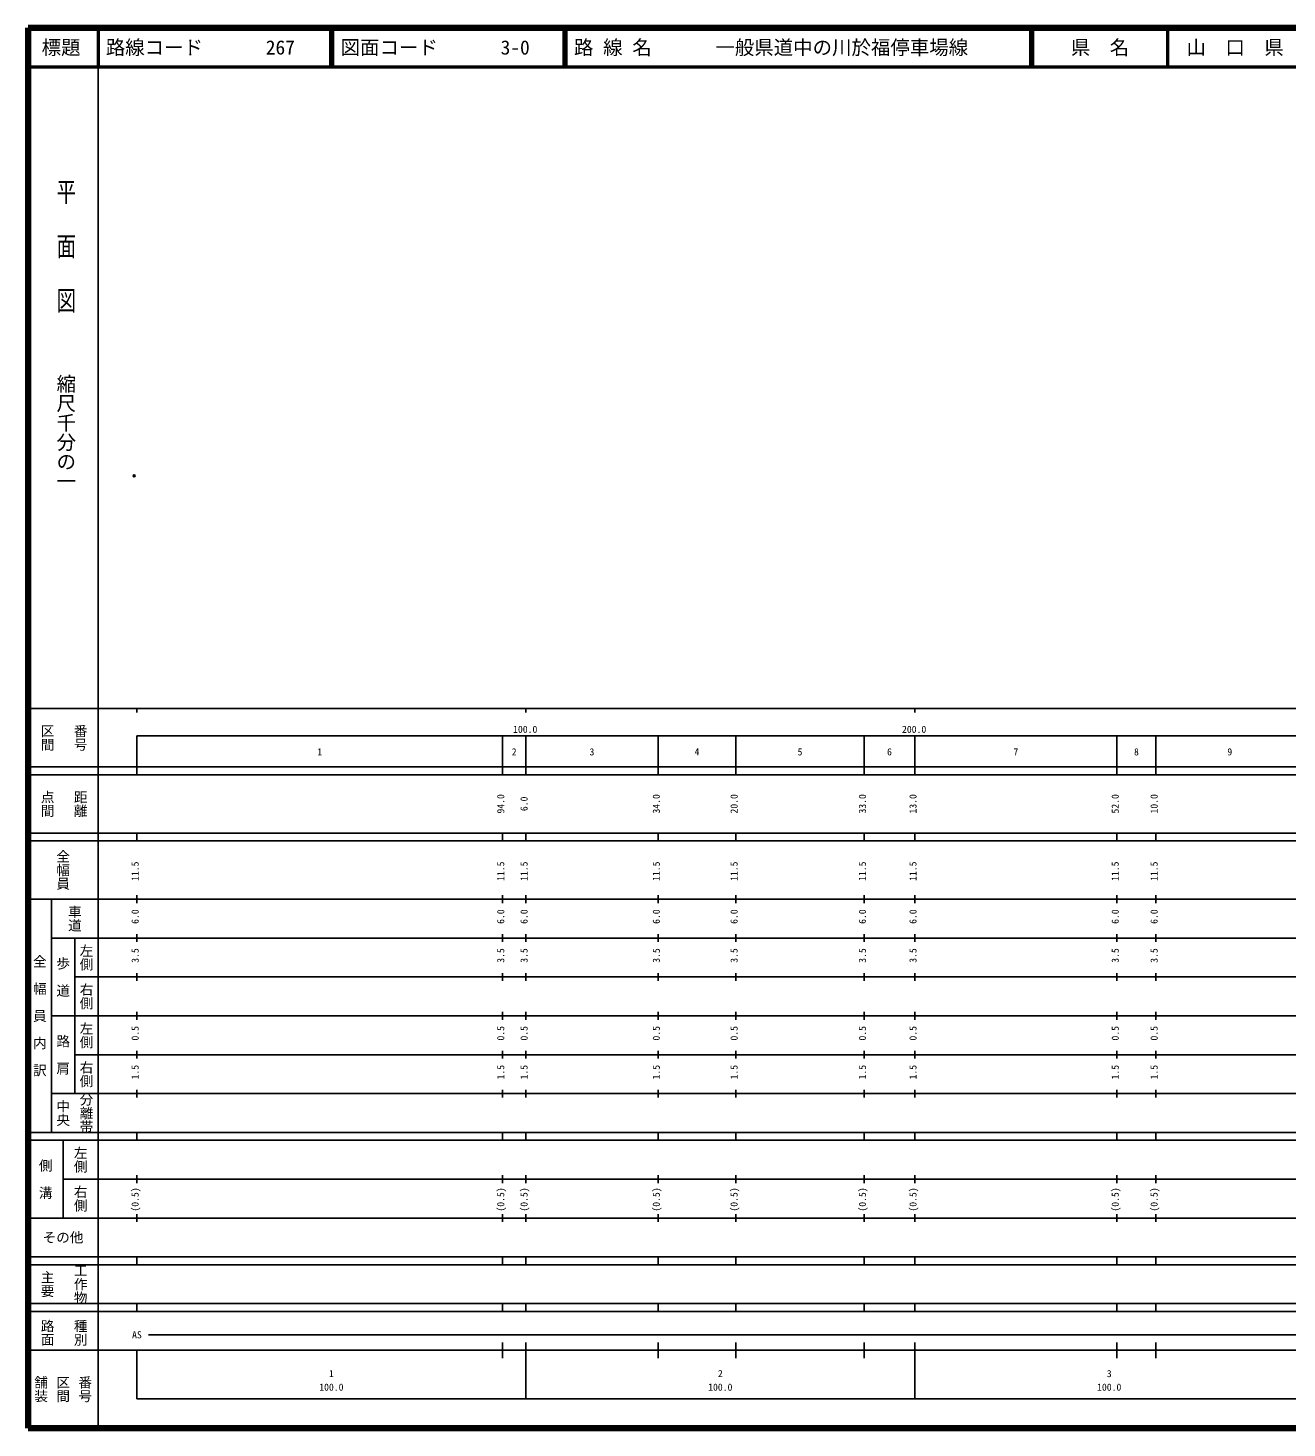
# Model space of a CAD drawing. Units: millimetres on the paper. Extents: x 40 to 680, y 20 to 380.
# Drawn here: x 40 to 363.7, y 20 to 380 of the extents above; entities that cross this region are included whole.
import ezdxf
from ezdxf.enums import TextEntityAlignment as Align

# ---------------------------------------------------------------- set-up
doc = ezdxf.new("R2010")
doc.units = ezdxf.units.MM
doc.header["$PDMODE"] = 32
doc.header["$PDSIZE"] = 0.5
doc.layers.add('M-OTRS', color=6, linetype='Continuous')
doc.layers.add('M-TTL-TXT', color=7, linetype='Continuous')
for name, color, linetype, lineweight in [('M-TTL', 2, 'Continuous', 140), ('M-TTL-BAND', 7, 'Continuous', 25), ('M-TTL-LINE', 7, 'Continuous', 50)]:
    doc.layers.add(name, color=color, linetype=linetype, lineweight=lineweight)
doc.styles.add('@ＭＳ ゴシック', font='')
doc.styles.add('ＭＳ ゴシック', font='')
doc.styles.get('@ＭＳ ゴシック').set_extended_font_data('@MS Gothic')
doc.styles.get('ＭＳ ゴシック').set_extended_font_data('MS Gothic')

msp = doc.modelspace()

# ---------------------------------------------------------------- linework, layer by layer
at = {"layer": 'M-OTRS'}
msp.add_point((67.297, 264.829), dxfattribs=at)
at = {"layer": 'M-TTL'}
for p, q in [((40, 380), (40, 20)), ((680, 380), (40, 380)), ((40, 20), (680, 20))]:
    msp.add_line(p, q, dxfattribs=at)
at = {"layer": 'M-TTL-BAND'}
for p, q in [((58, 370), (58, 20)), ((40, 205), (579, 205)), ((68, 205), (68, 204)), ((168, 205), (168, 204)), ((268, 205), (268, 204)), ((68, 198), (579, 198)), ((68, 198), (68, 188)), ((162, 188), (162, 198)), ((168, 188), (168, 198)), ((202, 188), (202, 198)), ((222, 188), (222, 198)), ((255, 188), (255, 198)), ((268, 188), (268, 198)), ((320, 188), (320, 198)), ((330, 188), (330, 198)), ((40, 190), (579, 190)), ((40, 188), (579, 188)), ((40, 173), (579, 173)), ((68, 171), (68, 173)), ((162, 171), (162, 173)), ((168, 171), (168, 173)), ((202, 171), (202, 173)), ((222, 171), (222, 173)), ((255, 171), (255, 173)), ((268, 171), (268, 173)), ((320, 171), (320, 173)), ((330, 171), (330, 173)), ((40, 171), (579, 171)), ((40, 156), (579, 156)), ((46, 96), (46, 156)), ((68, 155), (68, 157)), ((162, 155), (162, 157)), ((168, 155), (168, 157)), ((202, 155), (202, 157)), ((222, 155), (222, 157)), ((255, 155), (255, 157)), ((268, 155), (268, 157)), ((320, 155), (320, 157)), ((330, 155), (330, 157)), ((46, 146), (579, 146)), ((52, 146), (52, 106)), ((68, 145), (68, 147)), ((162, 145), (162, 147)), ((168, 145), (168, 147)), ((202, 145), (202, 147)), ((222, 145), (222, 147)), ((255, 145), (255, 147)), ((268, 145), (268, 147)), ((320, 145), (320, 147)), ((330, 145), (330, 147)), ((68, 135), (68, 137)), ((162, 135), (162, 137)), ((168, 135), (168, 137)), ((202, 135), (202, 137)), ((222, 135), (222, 137)), ((255, 135), (255, 137)), ((268, 135), (268, 137)), ((320, 135), (320, 137)), ((330, 135), (330, 137)), ((52, 136), (579, 136)), ((46, 126), (579, 126)), ((68, 125), (68, 127)), ((162, 125), (162, 127)), ((168, 125), (168, 127)), ((202, 125), (202, 127)), ((222, 125), (222, 127)), ((255, 125), (255, 127)), ((268, 125), (268, 127)), ((320, 125), (320, 127)), ((330, 125), (330, 127)), ((52, 116), (579, 116)), ((68, 115), (68, 117)), ((162, 115), (162, 117)), ((168, 115), (168, 117)), ((202, 115), (202, 117)), ((222, 115), (222, 117)), ((255, 115), (255, 117)), ((268, 115), (268, 117)), ((320, 115), (320, 117)), ((330, 115), (330, 117)), ((46, 106), (579, 106)), ((68, 105), (68, 107)), ((162, 105), (162, 107)), ((168, 105), (168, 107)), ((202, 105), (202, 107)), ((222, 105), (222, 107)), ((255, 105), (255, 107)), ((268, 105), (268, 107)), ((320, 105), (320, 107)), ((330, 105), (330, 107)), ((40, 96), (579, 96)), ((40, 94), (579, 94)), ((49, 94), (49, 74)), ((68, 94), (68, 96)), ((162, 94), (162, 96)), ((168, 94), (168, 96)), ((202, 94), (202, 96)), ((222, 94), (222, 96)), ((255, 94), (255, 96)), ((268, 94), (268, 96)), ((320, 94), (320, 96)), ((330, 94), (330, 96)), ((49, 84), (579, 84)), ((68, 83), (68, 85)), ((162, 83), (162, 85)), ((168, 83), (168, 85)), ((202, 83), (202, 85)), ((222, 83), (222, 85)), ((255, 83), (255, 85)), ((268, 83), (268, 85)), ((320, 83), (320, 85)), ((330, 83), (330, 85)), ((40, 74), (579, 74)), ((68, 73), (68, 75)), ((162, 73), (162, 75)), ((168, 73), (168, 75)), ((202, 73), (202, 75)), ((222, 73), (222, 75)), ((255, 73), (255, 75)), ((268, 73), (268, 75)), ((320, 73), (320, 75)), ((330, 73), (330, 75)), ((40, 64), (579, 64)), ((40, 62), (579, 62)), ((68, 62), (68, 64)), ((162, 62), (162, 64)), ((168, 62), (168, 64)), ((202, 62), (202, 64)), ((222, 62), (222, 64)), ((255, 62), (255, 64)), ((268, 62), (268, 64)), ((320, 62), (320, 64)), ((330, 62), (330, 64)), ((40, 52), (579, 52)), ((68, 50), (68, 52)), ((162, 50), (162, 52)), ((168, 50), (168, 52)), ((202, 50), (202, 52)), ((222, 50), (222, 52)), ((255, 50), (255, 52)), ((268, 50), (268, 52)), ((320, 50), (320, 52)), ((330, 50), (330, 52)), ((40, 50), (579, 50)), ((71, 44), (565, 44)), ((40, 40), (579, 40)), ((68, 40), (68, 27.5)), ((162, 38), (162, 42)), ((168, 27.5), (168, 42)), ((202, 38), (202, 42)), ((222, 38), (222, 42)), ((255, 38), (255, 42)), ((268, 27.5), (268, 42)), ((320, 38), (320, 42)), ((330, 38), (330, 42)), ((68, 27.5), (579, 27.5))]:
    msp.add_line(p, q, dxfattribs=at)
at = {"layer": 'M-TTL-LINE'}
for p, q in [((58, 380), (58, 370)), ((117.75, 380), (117.75, 370)), ((118.25, 380), (118.25, 370)), ((177.75, 380), (177.75, 370)), ((178.25, 380), (178.25, 370)), ((297.75, 380), (297.75, 370)), ((298.25, 380), (298.25, 370)), ((333, 380), (333, 370)), ((40, 370), (680, 370))]:
    msp.add_line(p, q, dxfattribs=at)

# ---------------------------------------------------------------- texts
at = {"layer": 'M-TTL-BAND', "style": '@ＭＳ ゴシック', "width": 1.4}
msp.add_text('平  面  図', height=3.666, rotation=270, dxfattribs=at).set_placement((49.777, 306.475), align=Align.MIDDLE_RIGHT)
at = {"layer": 'M-TTL-BAND', "style": '@ＭＳ ゴシック'}
msp.add_text('縮尺千分の一', height=3.666, rotation=270, dxfattribs=at).set_placement((49.777, 261.03), align=Align.MIDDLE_RIGHT)
for s, p in [('区間', (45, 197.5)), ('番号', (53.5, 197.5)), ('点間', (45, 180.5)), ('距離', (53.5, 180.5)), ('全幅員', (49, 163.5)), ('車道', (52, 151)), ('左側', (55, 141)), ('全\u3000幅\u3000員\u3000内\u3000訳', (43, 126)), ('歩\u3000道', (49, 136)), ('右側', (55, 131)), ('左側', (55, 121)), ('路\u3000肩', (49, 116)), ('右側', (55, 111)), ('分離帯', (55, 101)), ('中央', (49, 101)), ('左側', (53.5, 89)), ('側\u3000溝', (44.5, 84)), ('右側', (53.5, 79)), ('工作物', (53.5, 57)), ('主要', (45, 57)), ('路面', (45, 44.5)), ('種別', (53.5, 44.5)), ('舗装', (43.333, 30)), ('区間', (49, 30)), ('番号', (54.667, 30))]:
    msp.add_text(s, height=2.566, rotation=270, dxfattribs=at).set_placement(p, align=Align.MIDDLE_CENTER)
at = {"layer": 'M-TTL-BAND', "style": 'ＭＳ ゴシック'}
for s, p in [('100.0', (167.844, 198.195)), ('200.0', (267.844, 198.195)), ('1', (115, 192.405)), ('2', (165, 192.405)), ('3', (185, 192.405)), ('4', (212, 192.405)), ('5', (238.5, 192.405)), ('6', (261.5, 192.405)), ('7', (294, 192.405)), ('8', (325, 192.405)), ('9', (349, 192.405)), ('AS', (68, 42.5)), ('1', (118, 32.523)), ('2', (218, 32.523)), ('3', (318, 32.523)), ('100.0', (118, 29.033)), ('100.0', (218, 29.033)), ('100.0', (318, 29.033))]:
    msp.add_text(s, height=1.833, dxfattribs=at).set_placement(p, align=Align.BOTTOM_CENTER)
for s, p in [('94.0', (163, 180.5)), ('6.0', (169, 180.5)), ('34.0', (203, 180.5)), ('20.0', (223, 180.5)), ('33.0', (256, 180.5)), ('13.0', (269, 180.5)), ('52.0', (321, 180.5)), ('10.0', (331, 180.5)), ('11.5', (69, 163.174)), ('11.5', (163, 163.174)), ('11.5', (169, 163.174)), ('11.5', (203, 163.174)), ('11.5', (223, 163.174)), ('11.5', (256, 163.174)), ('11.5', (269, 163.174)), ('11.5', (321, 163.174)), ('11.5', (331, 163.174)), ('6.0', (69, 151.5)), ('6.0', (163, 151.5)), ('6.0', (169, 151.5)), ('6.0', (203, 151.5)), ('6.0', (223, 151.5)), ('6.0', (256, 151.5)), ('6.0', (269, 151.5)), ('6.0', (321, 151.5)), ('6.0', (331, 151.5)), ('3.5', (69, 141.5)), ('3.5', (163, 141.5)), ('3.5', (169, 141.5)), ('3.5', (203, 141.5)), ('3.5', (223, 141.5)), ('3.5', (256, 141.5)), ('3.5', (269, 141.5)), ('3.5', (321, 141.5)), ('3.5', (331, 141.5)), ('0.5', (69, 121.5)), ('0.5', (163, 121.5)), ('0.5', (169, 121.5)), ('0.5', (203, 121.5)), ('0.5', (223, 121.5)), ('0.5', (256, 121.5)), ('0.5', (269, 121.5)), ('0.5', (321, 121.5)), ('0.5', (331, 121.5)), ('1.5', (69, 111.5)), ('1.5', (163, 111.5)), ('1.5', (169, 111.5)), ('1.5', (203, 111.5)), ('1.5', (223, 111.5)), ('1.5', (256, 111.5)), ('1.5', (269, 111.5)), ('1.5', (321, 111.5)), ('1.5', (331, 111.5)), ('(0.5)', (69, 78.764)), ('(0.5)', (163, 78.764)), ('(0.5)', (169, 78.764)), ('(0.5)', (203, 78.764)), ('(0.5)', (223, 78.764)), ('(0.5)', (256, 78.764)), ('(0.5)', (269, 78.764)), ('(0.5)', (321, 78.764)), ('(0.5)', (331, 78.764))]:
    msp.add_text(s, height=1.833, rotation=90, dxfattribs=at).set_placement(p, align=Align.BOTTOM_CENTER)
msp.add_text('その他', height=2.566, dxfattribs=at).set_placement((49, 69), align=Align.MIDDLE_CENTER)
at = {"layer": 'M-TTL-TXT', "style": 'ＭＳ ゴシック'}
for s, p in [('標題', (48.5, 375)), ('県\u3000名', (315.625, 375)), ('山\u3000口\u3000県', (350.375, 375))]:
    msp.add_text(s, height=3.666, dxfattribs=at).set_placement(p, align=Align.MIDDLE_CENTER)
for s, p in [('路線コード', (60, 375)), ('267', (101.142, 375)), ('図面コード', (120.38, 375)), ('3-0', (161.521, 375)), ('路 線 名', (180.38, 375)), ('一般県道中の川於福停車場線', (216.734, 375))]:
    msp.add_text(s, height=3.666, dxfattribs=at).set_placement(p, align=Align.MIDDLE_LEFT)

doc.saveas('drawing.dxf')
